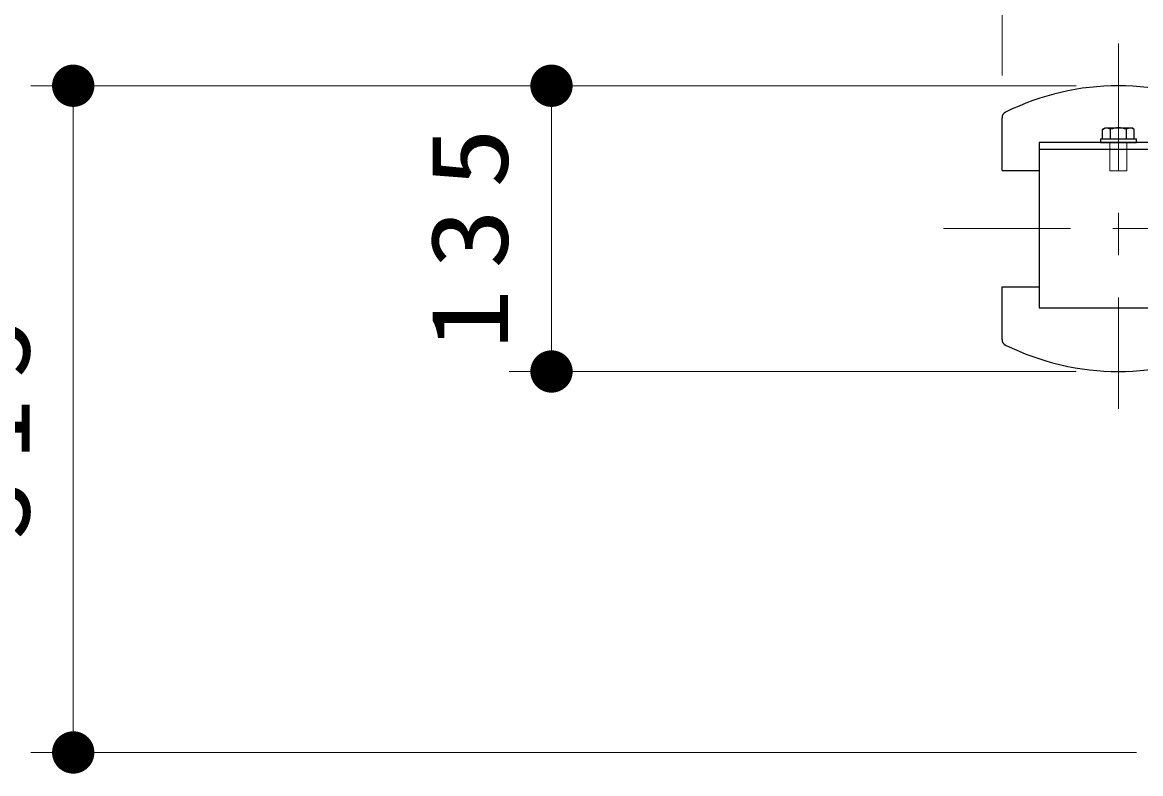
# Model space of a CAD drawing. Units: millimetres on the paper, scale 1:20. Extents: x -365 to 0, y 0 to 257.
# Drawn here: x -329.44 to -303.01, y 207.85 to 225.6 of the extents above; entities that cross this region are included whole.
import ezdxf

# ---------------------------------------------------------------- set-up
doc = ezdxf.new("R2010")
doc.units = ezdxf.units.MM
doc.linetypes.add('USER1', pattern=[4.5, 2.5, -2])
doc.linetypes.add('USER2', pattern=[6, 3, -1, 1, -1])
doc.layers.add('1_20', color=4, linetype='Continuous', lineweight=25)
doc.styles.add('ＭＳ ゴシック', font='')
doc.styles.get('ＭＳ ゴシック').set_extended_font_data('MS Gothic')

# ---------------------------------------------------------------- blocks, each defined once
blk = doc.blocks.new('filled_dot')
at = {"color": 0, "linetype": 'Continuous', "lineweight": -2, "const_width": 1.25}
blk.add_lwpolyline([(-0.625, 0, 1), (0.625, 0, 1)], format="xyb", close=True, dxfattribs=at)

msp = doc.modelspace()

# ---------------------------------------------------------------- linework, layer by layer
at = {"layer": '1_20', "color": 7, "lineweight": 13}
for p, q in [((-306.289, 224.341), (-306.289, 244.794)), ((-304.539, 224.101), (-329.234, 224.101)), ((-328.234, 208.351), (-328.234, 224.101)), ((-316.934, 217.351), (-316.934, 224.101)), ((-304.539, 217.351), (-317.934, 217.351)), ((-303.114, 208.351), (-329.234, 208.351))]:
    msp.add_line(p, q, dxfattribs=at)
at = {"layer": '1_20', "color": 7, "linetype": 'USER2', "lineweight": 13}
for p, q in [((-303.539, 225.098), (-303.539, 216.47)), ((-307.672, 220.726), (-209.225, 220.726))]:
    msp.add_line(p, q, dxfattribs=at)
at = {"layer": '1_20', "color": 7}
for p, q in [((-306.289, 222.101), (-306.289, 223.341)), ((-303.914, 223.071), (-303.854, 223.106)), ((-303.914, 222.841), (-303.914, 223.071)), ((-303.854, 223.106), (-303.224, 223.106)), ((-303.726, 222.841), (-303.726, 223.071)), ((-303.351, 222.841), (-303.351, 223.071)), ((-303.163, 223.071), (-303.224, 223.106)), ((-303.163, 222.841), (-303.163, 223.071)), ((-305.414, 222.761), (-305.414, 218.851)), ((-301.664, 222.761), (-305.414, 222.761)), ((-303.964, 222.841), (-303.964, 222.761)), ((-303.114, 222.841), (-303.964, 222.841)), ((-303.964, 222.761), (-303.114, 222.761)), ((-303.114, 222.761), (-303.114, 222.841)), ((-305.414, 222.601), (-212.414, 222.601)), ((-306.289, 222.101), (-305.414, 222.101)), ((-306.289, 218.11), (-306.289, 219.351)), ((-306.289, 219.351), (-305.414, 219.351)), ((-305.414, 218.851), (-212.414, 218.851))]:
    msp.add_line(p, q, dxfattribs=at)
at = {"layer": '1_20', "color": 7, "linetype": 'USER1', "lineweight": 13}
for p, q in [((-303.739, 222.091), (-303.739, 222.761)), ((-303.339, 222.091), (-303.339, 222.761)), ((-303.339, 222.091), (-303.739, 222.091))]:
    msp.add_line(p, q, dxfattribs=at)
at = {"layer": '1_20', "color": 7}
for centre, radius, start, end in [((-303.539, 218.101), 6, 63.6122, 116.3878), ((-306.139, 223.341), 0.15, 116.3878, 180), ((-303.82, 222.909), 0.188, 60, 120), ((-303.539, 222.583), 0.523, 68.9856, 111.0144), ((-303.257, 222.909), 0.188, 60, 120), ((-306.139, 218.11), 0.15, 180, 243.6122), ((-303.539, 223.351), 6, 243.6122, 296.3878)]:
    msp.add_arc(centre, radius, start, end, dxfattribs=at)

# ---------------------------------------------------------------- block references
at = {"layer": '1_20', "color": 7, "lineweight": 13, "xscale": 0.4, "yscale": 0.4}
for p, rotation in [((-328.234, 224.101), 270), ((-316.934, 224.101), 270), ((-316.934, 217.351), 90), ((-328.234, 208.351), 90)]:
    msp.add_blockref('filled_dot', p, dxfattribs=dict(at, rotation=rotation))

# ---------------------------------------------------------------- texts
at = {"layer": '1_20', "color": 7, "char_height": 1.833, "attachment_point": 8, "rotation": 90, "style": 'ＭＳ ゴシック'}
for s, insert in [('\\T1.33;\\W1.15;135', (-317.934, 220.726)), ('\\T1.33;\\W1.15;315', (-329.234, 216.226))]:
    msp.add_mtext(s, dxfattribs=dict(at, insert=insert))

doc.saveas('drawing.dxf')
